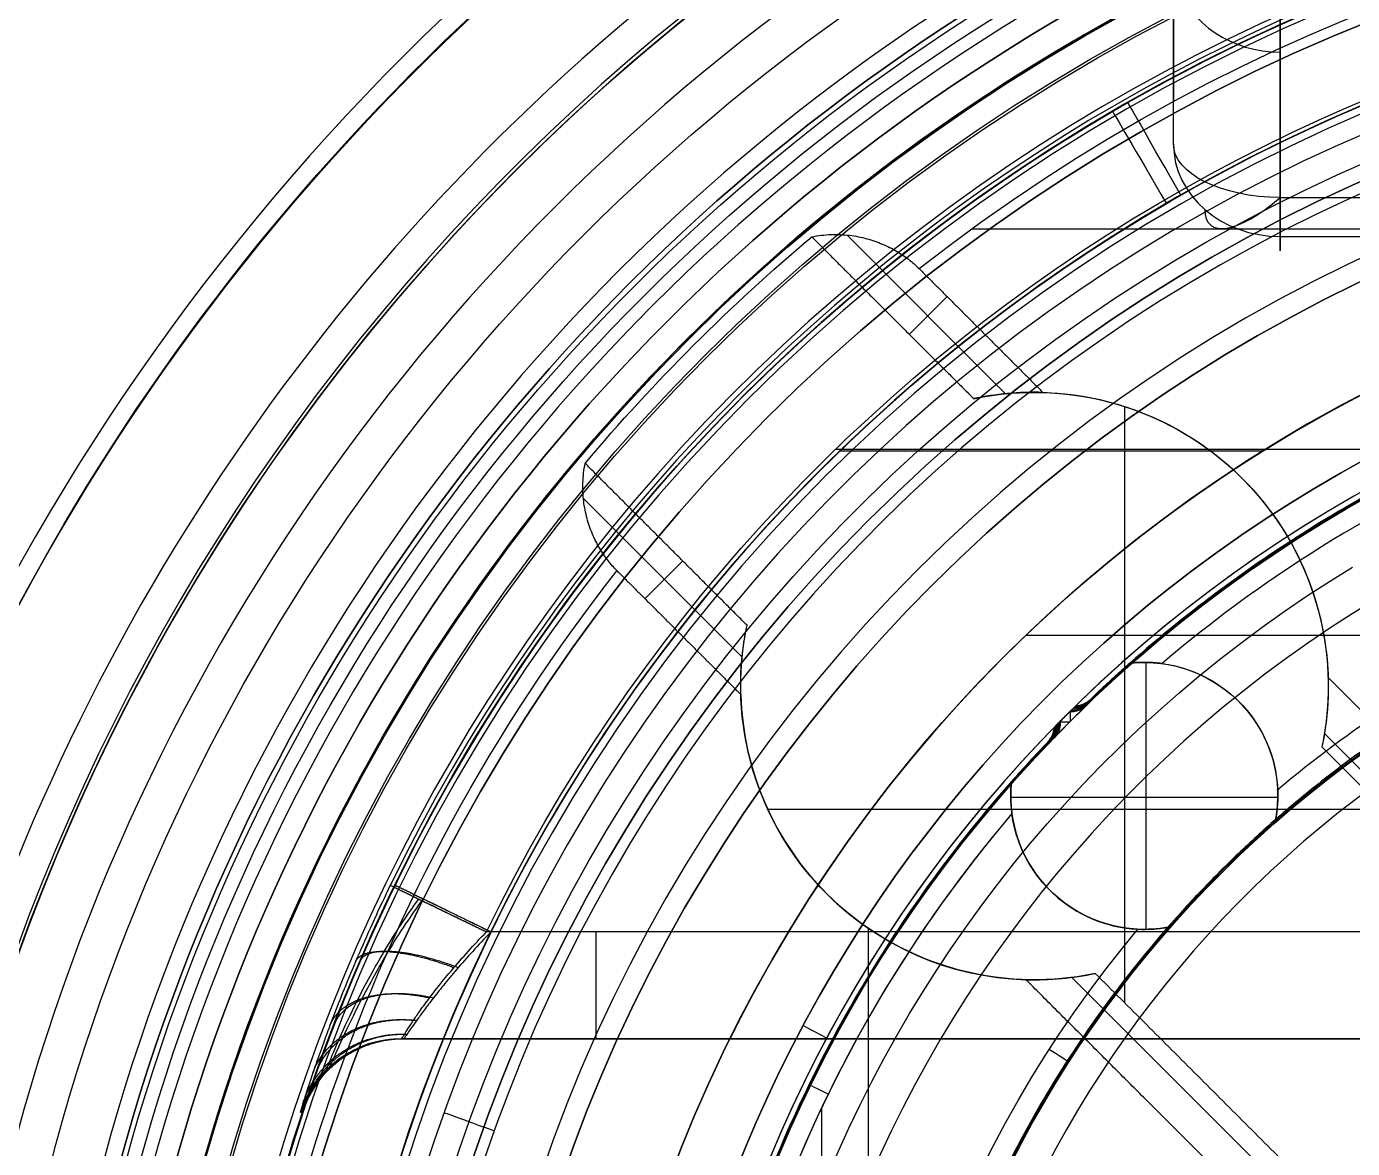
# Model space of a CAD drawing. Header units: centimetres. Extents: x -2.5 to 2.5, y -13.5 to 2.5.
# Drawn here: x -1.874 to -0.632, y 0.497 to 1.548 of the extents above; entities that cross this region are included whole.
import ezdxf

# ---------------------------------------------------------------- set-up
doc = ezdxf.new("R2010")
doc.units = ezdxf.units.CM
doc.layers.add('Default', color=7, linetype='Continuous', true_color=0x000000)

msp = doc.modelspace()

# ---------------------------------------------------------------- linework, layer by layer
at = {"layer": 'Default'}
for p, q in [((-0.7, 1.7702, -9.5908), (-0.7, 1.3875, -9.3699)), ((-0.8, 1.5838, -9.2145), (-0.8, 1.4772, -9.2145)), ((-0.8, 1.5176, -9.3295), (-0.8, 1.5176, -9.1446)), ((-0.7, 1.3875, -9.3699), (1.2634, 1.3875, -9.3699)), ((0.9894, 1.3577, 3.0503), (-0.9894, 1.3577, 3.0503)), ((-1.1056, 1.3523, 3.0247), (-0.9571, 1.2038, 3.0247)), ((-0.7, 1.3509, -9.2333), (1.3083, 1.3509, -9.2333)), ((-0.7, 1.3509, -9.2333), (-0.7, 1.3509, -9.2333)), ((-1.0472, 1.2594, 3.0002), (-1.0119, 1.2947, 3.0502)), ((-0.9301, 1.2051, 3.0447), (-0.9301, 1.2051, 3.0002)), ((-0.8459, 1.1919, 3.0002), (-0.8459, 0.6338, 3.0002)), ((-1.116, 1.152, -3.9), (-0.1659, 1.152, -3.9)), ((-0.7166, 1.15, -3.4), (-1.1125, 1.15, -3.4)), ((-1.2038, 0.9571, 3.0247), (-1.3523, 1.1056, 3.0247)), ((-1.2594, 1.0472, 3.0002), (-1.2947, 1.0119, 3.0502)), ((-0.2741, 0.9775, -3.6), (-0.9384, 0.9775, -3.6)), ((-0.8273, 0.9523, 1.82), (-0.8273, 0.9523, 1.8037)), ((-0.8258, 0.9523, 1.82), (-0.8258, 0.7023, 1.82)), ((-1.2051, 0.9301, 3.0447), (-1.2051, 0.9301, 3.0002)), ((-0.6551, 0.9301, 3.0447), (-0.6551, 0.9301, 3.0002)), ((-0.906, 0.8967, 2), (-0.8969, 0.8967, 2)), ((-0.8967, 0.906, 2), (-0.8967, 0.8969, 2)), ((-0.6587, 0.8856, 3.0107), (-0.2962, 0.5231, 3.0107)), ((-0.9523, 0.8273, 1.82), (-0.9523, 0.8273, 1.8037)), ((-0.7023, 0.8258, 1.82), (-0.9523, 0.8258, 1.82)), ((-0.7023, 0.8273, 1.82), (-0.7023, 0.8273, 1.8005)), ((-0.6024, 0.8145, 3.0002), (-1.1797, 0.8145, 3.0002)), ((-1.0854, -0.7032, 3.0503), (-1.0854, 0.7032, 3.0503)), ((-0.8273, 0.7023, 1.82), (-0.8273, 0.7023, 1.8005)), ((-0.9301, 0.6551, 3.0447), (-0.9301, 0.6551, 3.0002)), ((-0.4443, 0.2066, 3.0183), (-0.8951, 0.6574, 3.0183)), ((-1.5212, 0.6, -3.65), (1.5212, 0.6, -3.65)), ((-1.1293, -0.5354, 1.8), (-1.1293, 0.5354, 1.8))]:
    msp.add_line(p, q, dxfattribs=at)
for centre, radius, start, end in [((0, 0, -12.2), 2.4997, 90, 270), ((0, 0, -12), 2.15, 0, 180), ((0, 0, -12.2), 2.15, 0, 180), ((0, 0, -12.1), 2.15, 0, 180), ((0, 0, -11.7), 2.033, 44.4199, 268.9001), ((0, 0, 2.2036), 2.0033, 58.7229, 180), ((0, 0, -3.2), 2, 90, 270), ((0, 0, 2.7502), 2, 0, 180), ((0, 0, 3.2003), 2, 360, 180), ((0, 0, 2.9752), 2, 0, 180), ((0, 0, 2.7003), 1.95, 0, 180), ((0, 0, 3.2502), 1.95, 0, 180), ((0, 0, 2.7331), 1.8654, 0, 180), ((0, 0, -12.2), 1.85, 0, 180), ((0, 0, -12.1), 1.85, 0, 180), ((0, 0, 2.3), 1.82, 0, 180), ((0, 0, 2.28), 1.8, 0, 180), ((0, 0, 2.1979), 1.8, 90, 180), ((0, 0, 2.0421), 1.8, 90, 180), ((0, 0, 1.4), 1.8, 0, 180), ((0, 0, 1.625), 1.775, 90, 270), ((0, 0, 2.2181), 1.775, 90, 270), ((0, 0, 1.7716), 1.775, 90, 270), ((0, 0, 2.2306), 1.775, 90.4684, 270), ((0, 0, -11.7), 1.7086, 55.0032, 268.5991), ((0, 0, -11.7), 1.7086, 55.0032, 268.5991), ((0, 0, -3.999), 1.7039, 90, 154.1236), ((0, 0, -3.2), 1.7, 90, 270), ((0, 0, -12.2), 1.7, 44.9992, 180), ((0, 0, -11.95), 1.7, 44.9992, 180), ((0, 0, 1.9431), 1.695, 90, 270), ((0, 0, 2.1931), 1.695, 90, 270), ((0, 0, 1.9681), 1.67, 90, 270), ((0, 0, -2.3), 1.6, 304.7778, 235.2223), ((0, 0, -2.85), 1.6, 90, 270), ((0, 0, 1.4), 1.5927, 0, 180), ((0, 0, -3.4), 1.6001, 88.8984, 154.0566), ((0, 0, 1.3), 1.535, 0, 180), ((0, 0, 0.95), 1.535, 0, 180), ((0, 0, 1.6), 1.575, 110.3329, 69.6671), ((0, 0, 0.5), 1.4698, 90, 270), ((0, 0, -2.35), 1.45, 0, 180), ((0, 0, 0.865), 1.45, 0, 180), ((0, 0, 0.502), 1.45, 90, 180), ((0, 0, 1.4), 1.525, 112.0972, 67.9028), ((0, 0, -2.445), 1.355, 0, 180), ((0, 0, 1.4), 1.3, 118.4482, 61.5518), ((0, 0, 1.425), 1.275, 118.4482, 61.5518), ((0, 0, 2.0381), 1.275, 118.4482, 269.6397), ((0, 0, 1.7315), 1.275, 118.4482, 61.5518), ((0, 0, 1.8), 1.2498, 116.4705, 130.4411), ((0, 0, 2.1431), 1.1815, 118.723, 61.277), ((-0.9301, 0.9301, 3.0503), 0.275, 181.6582, 268.3418), ((0, 0, 2), 1.2683, 134.0476, 135.9524), ((0, 0, 2), 1.275, 134.7176, 135.2824), ((0, 0, 1.82), 1.2698, 136.2532, 138.5371), ((0, 0, 2.0975), 1.037, 123.797, 56.203), ((0, 0, 1.8), 1.2498, 139.5589, 178.7468), ((-0.8273, 0.8273, 1.8), 0.125, 187.6297, 267.2861), ((0, 0, 1.8), 1.2498, 140.8619, 178.7468)]:
    msp.add_arc(centre, radius, start, end, dxfattribs=at)
at = {"layer": 'Default', "extrusion": (0, 0, -1)}
for centre, radius, start, end in [((0, 0, 11.6), 2.133, 271.0999, 132.77), ((0, 0, 11.5897), 2.1324, 271.0999, 90), ((0, 0, -2.1), 2, 301.4085, 90), ((0, 0, 0.55), 2, 343.3399, 90), ((0, 0, -2.7003), 1.9124, 360, 180), ((0, 0, 12), 1.85, 0, 180), ((0, 0, -2.9845), 1.7739, 0, 180), ((0, 0, -2.12), 1.845, 270, 90), ((0, 0, -2.3), 1.8322, 0, 180), ((0, 0, 0.9), 1.7, 336.1372, 203.8627), ((0, 0, -2.239), 1.8, 0, 180), ((0, 0, -1.721), 1.8, 0, 180), ((0, 0, -0.4), 1.7, 350.0409, 189.9591), ((0, 0, -3.0503), 1.68, 51.8372, 128.1628), ((0, 0, -1.9181), 1.775, 270, 90), ((0, 0, -2.2431), 1.775, 270, 87.8627), ((0, 0, -1.6), 1.75, 270, 90), ((0, 0, -1.9431), 1.75, 270, 90), ((0, 0, -2.1931), 1.75, 270, 90), ((0, 0, 2.95), 1.7, 270, 90), ((0, 0, 3.075), 1.7, 270, 90), ((0, 0, -0.5), 1.6, 350.0409, 189.9591), ((0, 0, -2.1681), 1.67, 270, 90), ((0, 0, -2.0681), 1.67, 270, 90), ((0, 0, 3.9), 1.6039, 25.8764, 91.1016), ((0, 0, -1.125), 1.535, 0, 180), ((0, 0, 2.3), 1.45, 0, 180), ((0, 0, 2.325), 1.45, 0, 180), ((0, 0, -0.6835), 1.45, 0, 180), ((0, 0, -1.575), 1.55, 112.0972, 67.9028), ((0, 0, -1.425), 1.55, 112.0972, 67.9028), ((0, 0, -1.5), 1.55, 112.0972, 67.9028), ((0, 0, 2.85), 1.355, 0, 180), ((0, 0, 2.6475), 1.355, 0, 180), ((0, 0, 3.6), 1.355, 26.283, 153.717), ((0, 0, 3.5), 1.355, 26.283, 153.717), ((0, 0, 3.4), 1.355, 31.1048, 148.8952), ((0, 0, -3.0002), 1.7666, 40.1292, 49.8708), ((0.9301, 0.9301, -3.0002), 0.275, 78.0557, 191.9443), ((0.9301, 0.9301, -3.0253), 0.275, 84.5153, 185.4847), ((0.9301, 0.9301, -3.0503), 0.275, 91.6582, 178.3418), ((0, 0, -1.4), 1.3, 118.4482, 61.5518), ((0, 0, -2.0084), 1.2682, 116.4705, 63.5295), ((0, 0, -1.9142), 1.269, 46.0979, 63.5295), ((0, 0, -3.0503), 1.68, 0, 38.1628), ((0, 0, -2.1281), 1.2185, 270.3603, 58.7349), ((0.9301, 0.9301, -3.0002), 0.275, 258.0557, 11.9443), ((0.9301, 0.9301, -3.0253), 0.275, 264.5153, 5.4847), ((0.8273, 0.8273, -1.81), 0.125, 85.7721, 188.3098), ((0.8273, 0.8273, -1.8), 0.125, 97.6297, 177.2861), ((0, 0, -1.82), 1.275, 44.3472, 45.6528), ((0, 0, -1.8), 1.0898, 49.8675, 56.8012), ((0, 0, -1.9358), 1.0688, 123.169, 56.831), ((0, 0, -1.9142), 1.269, 1.0979, 43.9022), ((0.8273, 0.8273, -1.81), 0.125, 261.7048, 4.22), ((0, 0, -1.8), 1.0898, 319.8675, 40.1325)]:
    msp.add_arc(centre, radius, start, end, dxfattribs=at)
at = {"layer": 'Default', "extrusion": (6.96334e-05, 1.13654e-14, -1)}
msp.add_arc((0.0008, 0, 11.7003), 1.7, 360, 124.6181, dxfattribs=at)
at = {"layer": 'Default', "extrusion": (1.18574e-07, 1.91766e-06, -1)}
msp.add_arc((0, 0, -2.2849), 1.7524, 93.5352, 86.4648, dxfattribs=at)
at = {"layer": 'Default', "extrusion": (-4.41645e-08, 4.39232e-08, 1)}
msp.add_arc((0, 0, -2.2), 1.7, 304.7778, 235.2223, dxfattribs=at)
at = {"layer": 'Default', "extrusion": (9.59104e-06, 5.99974e-06, -1)}
msp.add_arc((0, 0, 3.2999), 1.7001, 25.9434, 90, dxfattribs=at)
at = {"layer": 'Default', "extrusion": (0, 0.5, 0.866025)}
msp.add_arc((0.7, -5.8866, -6.9754), 0.1, 14.7821, 89.9996, dxfattribs=at)
at = {"layer": 'Default', "extrusion": (-0.863633, -0.504121, 0)}
msp.add_arc((-1.6, -2.2), 0.1, 180, 270, dxfattribs=at)
at = {"layer": 'Default', "extrusion": (-0.868508, -0.495675, 0)}
msp.add_arc((-1.6, 0.4), 0.1, 90, 180, dxfattribs=at)
at = {"layer": 'Default', "extrusion": (2.20087e-12, 0.866025, -0.5)}
msp.add_arc((0.7, -7.3208, 5.8866), 0.1, 270, 360, dxfattribs=at)
at = {"layer": 'Default', "extrusion": (-2.19892e-12, 0.5, 0.866025)}
msp.add_arc((0.7, -5.8866, -7.3208), 0.1, 360, 90, dxfattribs=at)
at = {"layer": 'Default', "extrusion": (0.707107, -0.612372, 0.353553)}
msp.add_arc((0.6284, -8.1639, -4.6574), 0.1, 157.7923, 247.7923, dxfattribs=at)
at = {"layer": 'Default', "extrusion": (1, 0, 0)}
msp.add_arc((1.4375, -9.2833, -0.7), 0.1, 150, 240, dxfattribs=at)
at = {"layer": 'Default', "extrusion": (-0.000209259, 0.000224159, -1)}
msp.add_arc((0.8277, 0.8277, -1.8196), 0.125, 83.8103, 190.1372, dxfattribs=at)
at = {"layer": 'Default', "extrusion": (1.79245e-07, -2.7403e-07, -1)}
msp.add_arc((0, 0, -2.0518), 1.0678, 123.139, 56.861, dxfattribs=at)
at = {"layer": 'Default', "extrusion": (-0.00020314, 2.20403e-05, -1)}
msp.add_arc((0.8277, 0.8274, -1.8198), 0.125, 259.8626, 6.1923, dxfattribs=at)
at = {"layer": 'Default', "extrusion": (0.436432, 0.899737, -2.43722e-10)}
msp.add_arc((1.6039, -4, 0), 0.1, 0.561, 90, dxfattribs=at)
at = {"layer": 'Default', "extrusion": (-0.437483, -0.899227, 3.35673e-11)}
msp.add_arc((-1.6001, -3.3), 0.1, 179.9357, 270.0058, dxfattribs=at)
at = {"layer": 'Default', "extrusion": (-1, 0, 0)}
msp.add_arc((-0.7, -3.5, 1.3403), 0.1, 0, 90, dxfattribs=at)
at = {"layer": 'Default', "extrusion": (0.471038, 0.882113, 0)}
msp.add_arc((1.3, 1.425), 0.025, 180, 270, dxfattribs=at)
at = {"layer": 'Default', "extrusion": (0.00773, 1.18707e-09, 0.99997)}
msp.add_arc((-1.4928, 0.5, -3.8117), 0.1, 90, 161.8165, dxfattribs=at)
at = {"layer": 'Default', "extrusion": (0.003865, -6.81817e-10, 0.999993)}
msp.add_arc((-1.5069, 0.5, -3.5059), 0.1, 90, 161.7967, dxfattribs=at)
at = {"layer": 'Default', "extrusion": (0.541274, 0.840846, 0)}
msp.add_arc((1.0898, 1.82), 0.02, 180.0937, 270, dxfattribs=at)
at = {"layer": 'Default', "extrusion": (0.438556, 0.898704, 0)}
msp.add_arc((1.2498, 1.82), 0.02, 270, 0, dxfattribs=at)
at = {"layer": 'Default', "extrusion": (-0.336942, -0.941525, 0)}
for centre, start, end in [((-1.575, 1.575), 0, 89.9999), ((-1.525, 1.425), 180, 270)]:
    msp.add_arc(centre, 0.025, start, end, dxfattribs=at)
at = {"layer": 'Default'}
for points, degree in [([(-0.7, 1.3875, -9.3699), (-0.7, 1.5789, -9.4804), (-0.7, 1.7702, -9.5908)], 2), ([(-0.7, 1.718, -8.5976), (-0.7, 1.5345, -8.9155), (-0.7, 1.3509, -9.2333)], 2), ([(-0.8, 1.4375, -9.2833), (-0.8, 1.5176, -9.3295), (-0.8, 1.5977, -9.3758)], 2), ([(-0.8, 1.4375, -9.2833), (-0.8, 1.5039, -9.1683), (-0.8, 1.5703, -9.0533)], 2), ([(-0.7, 1.3875, -9.3699), (0.2817, 1.3875, -9.3699), (1.2634, 1.3875, -9.3699)], 2), ([(-1.1386, 1.3507, 3.0002), (-1.1325, 1.3519, 3.0054), (-1.1204, 1.3533, 3.0149), (-1.103, 1.3525, 3.0266), (-1.0868, 1.3492, 3.0358), (-1.0721, 1.3441, 3.0426), (-1.0591, 1.3375, 3.0471), (-1.0477, 1.3298, 3.0497), (-1.0411, 1.3239, 3.0503), (-1.0381, 1.3209, 3.0503)], 3), ([(-1.1386, 1.3507, 3.0002), (-1.0628, 1.2749, 3.0002), (-0.987, 1.1992, 3.0002)], 2), ([(-0.7, 1.3509, -9.2333), (0.3041, 1.3509, -9.2333), (1.3083, 1.3509, -9.2333)], 2), ([(-1.0381, 1.3209, 3.0503), (-0.9801, 1.263, 3.0503), (-0.9222, 1.205, 3.0503)], 2), ([(-0.9222, 1.205, 3.0503), (-0.9449, 1.2057, 3.0347), (-0.9664, 1.2035, 3.0179), (-0.987, 1.1992, 3.0002)], 3), ([(-1.3209, 1.0381, 3.0503), (-1.3239, 1.0411, 3.0503), (-1.3298, 1.0477, 3.0497), (-1.3375, 1.0591, 3.0471), (-1.3441, 1.0721, 3.0426), (-1.3492, 1.0868, 3.0358), (-1.3525, 1.103, 3.0266), (-1.3533, 1.1204, 3.0149), (-1.3519, 1.1325, 3.0054), (-1.3507, 1.1386, 3.0002)], 3), ([(-1.1992, 0.987, 3.0002), (-1.2749, 1.0628, 3.0002), (-1.3507, 1.1386, 3.0002)], 2), ([(-0.566, 1.1367, 1.8202), (-0.5991, 1.1202, 1.8202), (-0.6637, 1.0845, 1.8201), (-0.7557, 1.0225, 1.8202), (-0.8131, 0.976, 1.82), (-0.8408, 0.9516, 1.82)], 3), ([(-1.3209, 1.0381, 3.0503), (-1.263, 0.9801, 3.0503), (-1.205, 0.9222, 3.0503)], 2), ([(-1.205, 0.9222, 3.0503), (-1.2057, 0.9449, 3.0347), (-1.2035, 0.9664, 3.0179), (-1.1992, 0.987, 3.0002)], 3), ([(-0.8408, 0.9516, 1.82), (-0.845, 0.9479, 1.82), (-0.8534, 0.9404, 1.82), (-0.8658, 0.929, 1.82), (-0.874, 0.9212, 1.8201), (-0.878, 0.9173, 1.8201)], 3), ([(-0.6552, 0.9381, 3.0503), (-0.6546, 0.9154, 3.0347), (-0.6567, 0.8939, 3.0179), (-0.6611, 0.8732, 3.0002)], 3), ([(-0.6552, 0.9381, 3.0503), (-0.4756, 0.7584, 3.0503), (-0.2959, 0.5787, 3.0503)], 2), ([(-0.8971, 0.906, 2), (-0.8965, 0.9066, 1.9803), (-0.8952, 0.9079, 1.9407), (-0.8932, 0.9098, 1.8809), (-0.8919, 0.9111, 1.8408), (-0.8912, 0.9118, 1.8206)], 3), ([(-0.8818, 0.9116, 2), (-0.8828, 0.9106, 2), (-0.885, 0.9089, 2), (-0.8888, 0.907, 2), (-0.8929, 0.906, 2), (-0.8957, 0.9059, 2), (-0.8971, 0.906, 2)], 3), ([(-0.8912, 0.9118, 1.82), (-0.89, 0.9118, 1.82), (-0.8876, 0.9121, 1.82), (-0.884, 0.9132, 1.82), (-0.8808, 0.915, 1.82), (-0.8789, 0.9165, 1.8201), (-0.878, 0.9173, 1.8201)], 3), ([(-0.8912, 0.9118, 1.8206), (-0.89, 0.9118, 1.8206), (-0.8876, 0.9121, 1.8205), (-0.884, 0.9132, 1.8204), (-0.8808, 0.915, 1.8204), (-0.8789, 0.9165, 1.8201), (-0.878, 0.9173, 1.8201)], 3), ([(-0.8912, 0.9118, 1.82), (-0.8912, 0.9118, 1.8201), (-0.8912, 0.9118, 1.8203), (-0.8912, 0.9118, 1.8205), (-0.8912, 0.9118, 1.8206)], 3), ([(-0.878, 0.9173, 1.8201), (-0.8784, 0.9167, 1.8393), (-0.8792, 0.9155, 1.8781), (-0.8805, 0.9136, 1.9382), (-0.8813, 0.9123, 1.9792), (-0.8818, 0.9116, 2)], 3), ([(-0.9118, 0.8912, 1.8206), (-0.9111, 0.8919, 1.8408), (-0.9098, 0.8932, 1.8809), (-0.9079, 0.8952, 1.9407), (-0.9066, 0.8965, 1.9803), (-0.906, 0.8971, 2)], 3), ([(-0.5858, 0.8952, 1.8198), (-0.5996, 0.8861, 1.8198), (-0.6269, 0.8674, 1.8198), (-0.6664, 0.8374, 1.8198), (-0.6918, 0.8162, 1.82), (-0.7043, 0.8053, 1.82)], 3), ([(-0.9173, 0.878, 1.82), (-0.9165, 0.8789, 1.82), (-0.915, 0.8808, 1.8203), (-0.9132, 0.8841, 1.8204), (-0.9121, 0.8876, 1.8205), (-0.9118, 0.89, 1.8206), (-0.9118, 0.8912, 1.8206)], 3), ([(-0.9116, 0.8818, 2), (-0.9123, 0.8813, 1.9792), (-0.9136, 0.8805, 1.9381), (-0.9155, 0.8792, 1.878), (-0.9167, 0.8784, 1.8392), (-0.9173, 0.878, 1.82)], 3), ([(-0.9118, 0.8912, 1.8206), (-0.9118, 0.8912, 1.8205), (-0.9118, 0.8912, 1.8203), (-0.9118, 0.8912, 1.8201), (-0.9118, 0.8912, 1.82)], 3), ([(-0.6611, 0.8732, 3.0002), (-0.5011, 0.7132, 3.0002), (-0.3411, 0.5533, 3.0002)], 2), ([(-0.9516, 0.8408, 1.82), (-0.9762, 0.813, 1.82), (-1.0229, 0.7552, 1.8202), (-1.0851, 0.6626, 1.8201), (-1.139, 0.565, 1.8202), (-1.1841, 0.4631, 1.8201), (-1.2201, 0.3575, 1.8201), (-1.2468, 0.2493, 1.8201), (-1.2638, 0.1391, 1.8202), (-1.2687, 0.0649, 1.8202), (-1.2695, 0.0278, 1.8202)], 3), ([(-0.7043, 0.8053, 1.82), (-0.7043, 0.8053, 1.8188), (-0.7042, 0.8056, 1.8165), (-0.7039, 0.8073, 1.8127), (-0.7035, 0.8102, 1.809), (-0.703, 0.8142, 1.8056), (-0.7025, 0.8195, 1.8027), (-0.7023, 0.8261, 1.8005), (-0.7023, 0.8308, 1.8), (-0.7025, 0.8332, 1.8)], 3), ([(-0.7043, 0.8053, 1.82), (-0.7162, 0.7948, 1.82), (-0.7397, 0.7734, 1.82), (-0.7734, 0.7397, 1.82), (-0.7948, 0.7162, 1.82), (-0.8053, 0.7043, 1.82)], 3), ([(-1.5331, 0.7436, -3.999), (-1.5384, 0.7327, -3.999), (-1.5485, 0.7111, -3.9974), (-1.5626, 0.6794, -3.9905), (-1.5751, 0.6496, -3.9792), (-1.586, 0.6222, -3.9641), (-1.595, 0.5981, -3.9458), (-1.6023, 0.5776, -3.9249), (-1.6081, 0.5605, -3.9019), (-1.6125, 0.5473, -3.8771), (-1.6154, 0.5379, -3.8514), (-1.617, 0.5324, -3.8252), (-1.6173, 0.5312, -3.8079), (-1.6172, 0.5312, -3.7993)], 3), ([(-1.6154, 0.5312, -3.4996), (-1.6154, 0.5312, -3.491), (-1.615, 0.5324, -3.4738), (-1.6131, 0.5379, -3.4476), (-1.6098, 0.5473, -3.4219), (-1.6052, 0.5606, -3.3971), (-1.5991, 0.5776, -3.3741), (-1.5915, 0.5982, -3.3532), (-1.5822, 0.6223, -3.3349), (-1.5712, 0.6496, -3.3197), (-1.5585, 0.6795, -3.3084), (-1.5443, 0.7112, -3.3015), (-1.5341, 0.7328, -3.2999), (-1.5287, 0.7437, -3.2999)], 3), ([(-1.5222, 0.6, -3.8), (-1.5223, 0.6, -3.8048), (-1.522, 0.6007, -3.8143), (-1.5202, 0.6037, -3.8283), (-1.517, 0.6088, -3.842), (-1.5123, 0.616, -3.8549), (-1.506, 0.6252, -3.8669), (-1.4978, 0.6363, -3.8777), (-1.4877, 0.6495, -3.8868), (-1.4753, 0.6646, -3.8941), (-1.4606, 0.6815, -3.8988), (-1.4492, 0.6937, -3.9), (-1.4431, 0.7, -3.9)], 3), ([(-1.4388, 0.7, -3.4), (-1.4449, 0.6937, -3.4), (-1.4564, 0.6815, -3.4012), (-1.4713, 0.6647, -3.4059), (-1.4838, 0.6495, -3.4132), (-1.4942, 0.6363, -3.4224), (-1.5027, 0.6251, -3.4332), (-1.5093, 0.6159, -3.4452), (-1.5143, 0.6088, -3.4581), (-1.5178, 0.6037, -3.4718), (-1.5199, 0.6007, -3.4858), (-1.5204, 0.6, -3.4953), (-1.5204, 0.6, -3.5)], 3), ([(1.4431, 0.7, -3.9), (0, 0.7, -3.9), (-1.4431, 0.7, -3.9)], 2), ([(-1.1602, 0.7, -3.4), (-1.2995, 0.7, -3.4), (-1.4388, 0.7, -3.4)], 2), ([(-1.2149, 0.6, -3.5), (-1.2149, 0.6, -3.4945), (-1.2145, 0.6009, -3.4836), (-1.2125, 0.6049, -3.4675), (-1.2091, 0.6117, -3.4521), (-1.2044, 0.6209, -3.438), (-1.1982, 0.6328, -3.4252), (-1.1906, 0.6469, -3.4146), (-1.1816, 0.6632, -3.4064), (-1.1715, 0.681, -3.4012), (-1.164, 0.6936, -3.4), (-1.1602, 0.7, -3.4)], 3), ([(-0.8053, 0.7043, 1.82), (-0.8278, 0.6786, 1.82), (-0.8703, 0.625, 1.8198), (-0.9261, 0.5388, 1.8198), (-0.9734, 0.4478, 1.8198), (-1.0118, 0.3526, 1.8198), (-1.0409, 0.2542, 1.8198), (-1.0604, 0.1535, 1.8198), (-1.0702, 0.0513, 1.8198), (-1.0702, -0.0513, 1.8198), (-1.0604, -0.1535, 1.8198), (-1.0409, -0.2542, 1.8198), (-1.0118, -0.3526, 1.8198), (-0.9734, -0.4478, 1.8198), (-0.9261, -0.5388, 1.8198), (-0.8703, -0.625, 1.8198), (-0.8278, -0.6786, 1.82), (-0.8053, -0.7043, 1.82)], 3), ([(-0.8332, 0.7025, 1.8), (-0.8308, 0.7023, 1.8), (-0.8261, 0.7023, 1.8005), (-0.8197, 0.7025, 1.8026), (-0.8143, 0.703, 1.8055), (-0.8103, 0.7035, 1.8089), (-0.8073, 0.7039, 1.8126), (-0.8056, 0.7042, 1.8164), (-0.8053, 0.7043, 1.8188), (-0.8053, 0.7043, 1.82)], 3), ([(-0.9381, 0.6552, 3.0503), (-0.9154, 0.6546, 3.0347), (-0.8939, 0.6567, 3.0179), (-0.8732, 0.6611, 3.0002)], 3), ([(-0.4905, 0.2783, 3.0002), (-0.6818, 0.4697, 3.0002), (-0.8732, 0.6611, 3.0002)], 2), ([(-0.4909, 0.2081, 3.0503), (-0.7145, 0.4317, 3.0503), (-0.9381, 0.6552, 3.0503)], 2), ([(1.5222, 0.6, -3.8), (0, 0.6, -3.8), (-1.5222, 0.6, -3.8)], 2), ([(-1.5204, 0.6, -3.5), (-1.5206, 0.6, -3.5333), (-1.5209, 0.6, -3.6), (-1.5215, 0.6, -3.7), (-1.5219, 0.6, -3.7667), (-1.5222, 0.6, -3.8)], 3), ([(-1.2149, 0.6, -3.5), (-1.3677, 0.6, -3.5), (-1.5204, 0.6, -3.5)], 2), ([(1.2149, 0.6, -3.6), (0, 0.6, -3.6), (-1.2149, 0.6, -3.6)], 2), ([(-1.2149, 0.6, -3.6), (-1.2149, 0.6, -3.55), (-1.2149, 0.6, -3.5)], 2), ([(-1.6172, 0.5312, -3.7993), (-1.6169, 0.5312, -3.766), (-1.6165, 0.5312, -3.6994), (-1.6159, 0.5312, -3.5995), (-1.6156, 0.5312, -3.5329), (-1.6154, 0.5312, -3.4996)], 3)]:
    msp.add_open_spline(points, degree=degree, dxfattribs=at)
for points, knots in [([(-0.8107, 0.9512, 1.8), (-0.8131, 0.9515, 1.8), (-0.8177, 0.952, 1.8005), (-0.8239, 0.9523, 1.8022), (-0.8291, 0.9523, 1.8045), (-0.8333, 0.9522, 1.8072), (-0.8367, 0.952, 1.8103), (-0.8391, 0.9518, 1.8136), (-0.8405, 0.9516, 1.8169), (-0.8408, 0.9516, 1.819), (-0.8408, 0.9516, 1.82)], [-0.396485, -0.396485, -0.396485, -0.396485, -0.3469244, -0.2973638, -0.2478031, -0.1982425, -0.1486819, -0.0991213, -0.0495606, -0.0005237, -0.0005237, -0.0005237, -0.0005237]), ([(-0.8912, 0.9118, 1.8203), (-0.8907, 0.9118, 1.8203), (-0.8888, 0.9119, 1.8203), (-0.8855, 0.9127, 1.8202), (-0.8826, 0.914, 1.8201), (-0.8812, 0.9149, 1.82), (-0.8809, 0.915, 1.82)], [0.0260536, 0.0260536, 0.0260536, 0.0260536, 0.042384, 0.08471, 0.1264875, 0.1362608, 0.1362608, 0.1362608, 0.1362608]), ([(-0.886, 0.9126, 1.8205), (-0.886, 0.9126, 1.8219), (-0.8862, 0.9121, 1.8374), (-0.8866, 0.9112, 1.8683), (-0.8871, 0.9099, 1.9144), (-0.8876, 0.9086, 1.9588), (-0.8879, 0.9078, 1.9877), (-0.888, 0.9075, 2)], [0.7598279, 0.7598279, 0.7598279, 0.7598279, 0.7623554, 0.7871473, 0.8142287, 0.8435483, 0.8652031, 0.8652031, 0.8652031, 0.8652031]), ([(-0.906, 0.8971, 2), (-0.9059, 0.8957, 2), (-0.906, 0.8929, 2), (-0.907, 0.8888, 2), (-0.9089, 0.885, 2), (-0.9106, 0.8828, 2), (-0.9116, 0.8818, 2)], [-0.1689512, -0.1689512, -0.1689512, -0.1689512, -0.1267134, -0.0844756, -0.0422378, 0, 0, 0, 0]), ([(-0.9173, 0.878, 1.82), (-0.9165, 0.8789, 1.82), (-0.915, 0.8808, 1.8199), (-0.9132, 0.884, 1.82), (-0.9121, 0.8876, 1.82), (-0.9118, 0.89, 1.82), (-0.9118, 0.8912, 1.82)], [0, 0, 0, 0, 0.0366819, 0.0733836, 0.1100854, 0.1467871, 0.1467871, 0.1467871, 0.1467871]), ([(-0.9156, 0.8801, 1.82), (-0.9151, 0.8809, 1.82), (-0.9136, 0.8832, 1.8201), (-0.9122, 0.887, 1.8202), (-0.9118, 0.89, 1.8203), (-0.9118, 0.8912, 1.8203)], [0.0529779, 0.0529779, 0.0529779, 0.0529779, 0.0815744, 0.1365542, 0.1733568, 0.1733568, 0.1733568, 0.1733568]), ([(-0.9075, 0.888, 2), (-0.9077, 0.8879, 1.9904), (-0.9084, 0.8877, 1.9673), (-0.9094, 0.8873, 1.9317), (-0.9105, 0.8869, 1.8931), (-0.9116, 0.8865, 1.8563), (-0.9123, 0.8862, 1.8321), (-0.9126, 0.886, 1.8205)], [0.134797, 0.134797, 0.134797, 0.134797, 0.1517583, 0.1753556, 0.1976149, 0.2196987, 0.2401859, 0.2401859, 0.2401859, 0.2401859]), ([(-0.9516, 0.8408, 1.82), (-0.9516, 0.8408, 1.819), (-0.9516, 0.8405, 1.8168), (-0.9518, 0.8391, 1.8135), (-0.952, 0.8367, 1.8102), (-0.9522, 0.8333, 1.8072), (-0.9523, 0.8291, 1.8045), (-0.9523, 0.8239, 1.8022), (-0.952, 0.8177, 1.8005), (-0.9515, 0.8131, 1.8), (-0.9512, 0.8107, 1.8)], [-0.3961672, -0.3961672, -0.3961672, -0.3961672, -0.3471037, -0.2975175, -0.2479312, -0.198345, -0.1487587, -0.0991725, -0.0495862, 0, 0, 0, 0]), ([(-1.5925, 0.5711, -3.7995), (-1.5927, 0.571, -3.8142), (-1.5909, 0.5761, -3.8448), (-1.5814, 0.5992, -3.8859), (-1.5642, 0.6363, -3.9174), (-1.5387, 0.6833, -3.9337), (-1.5177, 0.7154, -3.9323), (-1.5064, 0.7307, -3.9289)], [0, 0, 0, 0, 0.174142, 0.357826, 0.552502, 0.765878, 1, 1, 1, 1]), ([(-1.5024, 0.731, -3.3707), (-1.5137, 0.7156, -3.3672), (-1.5349, 0.6836, -3.3658), (-1.5607, 0.6365, -3.382), (-1.5786, 0.5992, -3.4134), (-1.5888, 0.576, -3.4544), (-1.5911, 0.5707, -3.485), (-1.5912, 0.5707, -3.4997)], [0, 0, 0, 0, 0.233878, 0.44792, 0.643, 0.826755, 1, 1, 1, 1]), ([(-1.5791, 0.581, -3.4998), (-1.5793, 0.581, -3.5499), (-1.5798, 0.581, -3.6498), (-1.5804, 0.581, -3.7497), (-1.5808, 0.581, -3.7995)], [0.030003, 0.030003, 0.030003, 0.030003, 1.534666, 3.030255, 3.030255, 3.030255, 3.030255])]:
    msp.add_open_spline(points, degree=3, knots=knots, dxfattribs=at)
for points, weights in [([(-0.8959, 0.9072, 1.9629), (-0.8903, 0.9069, 1.963), (-0.885, 0.9089, 1.9632), (-0.881, 0.9128, 1.9634)], [1.04573167912, 0.986534890631, 0.984807997763, 1.04055100051]), ([(-0.8943, 0.9088, 1.913), (-0.8889, 0.9087, 1.9131), (-0.8838, 0.9106, 1.9132), (-0.8799, 0.9144, 1.9134)], [1.03398300563, 0.984858919834, 0.988993273674, 1.04638606715]), ([(-0.8928, 0.9103, 1.8669), (-0.8875, 0.9103, 1.867), (-0.8827, 0.9123, 1.8671), (-0.879, 0.9158, 1.8673)], [1.02512664088, 0.984414059728, 0.993176285177, 1.05141331723]), ([(-0.8914, 0.9116, 1.8246), (-0.8863, 0.9118, 1.8248), (-0.8817, 0.9137, 1.8249), (-0.8781, 0.9172, 1.8251)], [1.01842615624, 0.984779046015, 0.997212952837, 1.05572787671]), ([(-0.8896, 0.9119, 1.82), (-0.8896, 0.9119, 1.8202), (-0.8896, 0.9119, 1.8204), (-0.8896, 0.9119, 1.8206)], [1.00004784635, 0.999980866237, 0.999984210229, 1.00005787832]), ([(-0.8855, 0.9128, 1.82), (-0.8855, 0.9128, 1.8202), (-0.8855, 0.9128, 1.8203), (-0.8855, 0.9128, 1.8205)], [1.00001617946, 0.99998528148, 0.999998637995, 1.00005624901]), ([(-0.8817, 0.9145, 1.82), (-0.8817, 0.9145, 1.8201), (-0.8817, 0.9145, 1.8202), (-0.8817, 0.9145, 1.8204)], [1.00000104975, 0.999994875274, 1.00001593883, 1.00006424042]), ([(-0.878, 0.9173, 1.8201), (-0.878, 0.9173, 1.8201), (-0.878, 0.9173, 1.8201), (-0.878, 0.9173, 1.8201)], [1.00002427094, 1.00002427569, 1.00002428044, 1.00002428519]), ([(-0.9082, 0.8948, 1.9307), (-0.908, 0.8894, 1.9308), (-0.91, 0.8843, 1.931), (-0.9138, 0.8803, 1.9312)], [1.03787596465, 0.985304321253, 0.987459555079, 1.04434166613]), ([(-0.9069, 0.8962, 1.9709), (-0.9066, 0.8905, 1.971), (-0.9086, 0.8852, 1.9712), (-0.9125, 0.8812, 1.9714)], [1.04785472286, 0.986939940095, 0.984179460671, 1.03957328459]), ([(-0.9107, 0.8924, 1.8552), (-0.9107, 0.8872, 1.8553), (-0.9127, 0.8825, 1.8555), (-0.9162, 0.8788, 1.8557)], [1.02315017973, 0.984455077441, 0.994268592318, 1.05259072436]), ([(-0.9094, 0.8936, 1.8928), (-0.9094, 0.8883, 1.8929), (-0.9114, 0.8834, 1.8931), (-0.915, 0.8795, 1.8933)], [1.02989609662, 0.98455313985, 0.990788414717, 1.04860192122]), ([(-0.9141, 0.8825, 1.82), (-0.9141, 0.8825, 1.8201), (-0.9141, 0.8825, 1.8202), (-0.9141, 0.8825, 1.8203)], [1.00000767614, 0.999989673379, 1.00000333686, 1.00004866659]), ([(-0.9122, 0.8876, 1.82), (-0.9122, 0.8876, 1.8202), (-0.9122, 0.8876, 1.8203), (-0.9122, 0.8876, 1.8205)], [1.00003559101, 0.999983606122, 0.999988568803, 1.00005047905]), ([(-1.5287, 0.7437, -3.2999), (-1.5288, 0.7438, -3.3585), (-1.4915, 0.7257, -3.4), (-1.4388, 0.7, -3.4)], [1.17189822935, 0.94271938881, 0.942700591759, 1.1718418382]), ([(-1.5279, 0.7411, -3.9665), (-1.5144, 0.7346, -3.9244), (-1.4817, 0.7187, -3.9), (-1.4431, 0.7, -3.9)], [1.05204611566, 0.954791679945, 0.993835964313, 1.16917896876]), ([(-1.5654, 0.6727, -3.9876), (-1.5585, 0.6875, -3.9374), (-1.5215, 0.6848, -3.9007), (-1.4735, 0.6666, -3.8943)], [1.11314203391, 0.945479400807, 0.964158379002, 1.16917896849]), ([(-1.5613, 0.6728, -3.3113), (-1.5548, 0.688, -3.3619), (-1.5177, 0.6851, -3.3992), (-1.4694, 0.6666, -3.4057)], [1.11492148626, 0.944621352907, 0.963594803396, 1.17184183773]), ([(-1.5896, 0.6124, -3.9564), (-1.5788, 0.6394, -3.9168), (-1.5419, 0.6489, -3.887), (-1.4963, 0.6382, -3.8787)], [1.08240570613, 0.948753012318, 0.977677433024, 1.16917896825]), ([(-1.586, 0.6124, -3.3426), (-1.5755, 0.6397, -3.3825), (-1.5386, 0.6492, -3.4127), (-1.4927, 0.6382, -3.4214)], [1.08326464896, 0.94800987197, 0.977535601419, 1.1718418373]), ([(-1.6057, 0.5677, -3.9112), (-1.5928, 0.6036, -3.8839), (-1.5559, 0.6219, -3.8631), (-1.5114, 0.6172, -3.856)], [1.06673414183, 0.951408397937, 0.985556673334, 1.16917896802]), ([(-1.6027, 0.5676, -3.3879), (-1.5899, 0.6038, -3.4154), (-1.553, 0.6221, -3.4366), (-1.5084, 0.6171, -3.444)], [1.06680322314, 0.950839179762, 0.985852051019, 1.17184183691]), ([(-1.6172, 0.5312, -3.7993), (-1.6032, 0.5737, -3.7994), (-1.5674, 0.5991, -3.7997), (-1.5242, 0.6, -3.8)], [1.05808367388, 0.955173429224, 0.989012262421, 1.15960017347]), ([(-1.6162, 0.5312, -3.6499), (-1.6022, 0.5738, -3.65), (-1.5659, 0.6, -3.6502), (-1.5212, 0.6, -3.6505)], [1.10499840511, 0.965021102758, 0.965000534653, 1.10493670079]), ([(-1.6154, 0.5312, -3.4996), (-1.6012, 0.5746, -3.4997), (-1.5643, 0.6, -3.4998), (-1.5204, 0.6, -3.5)], [1.05660121382, 0.953118538501, 0.991532079295, 1.1718418362]), ([(-1.6147, 0.5402, -3.8568), (-1.6007, 0.5817, -3.843), (-1.5639, 0.6053, -3.8325), (-1.5198, 0.6042, -3.8288)], [1.05967460388, 0.952906667715, 0.989408122361, 1.16917896781]), ([(-1.6123, 0.5402, -3.4424), (-1.5984, 0.5818, -3.4562), (-1.5615, 0.6055, -3.4671), (-1.5175, 0.6042, -3.4713)], [1.05897429711, 0.952545419246, 0.990167932391, 1.17184183655])]:
    msp.add_rational_spline(points, weights, degree=3, dxfattribs=at)

doc.saveas('drawing.dxf')
